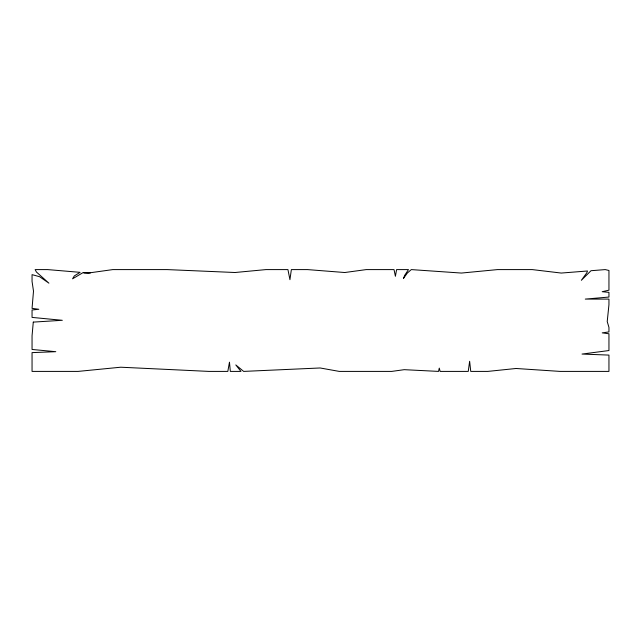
<?xml version="1.0" encoding="UTF-8"?>
<svg xmlns="http://www.w3.org/2000/svg" width="641" height="641" viewBox="0 0 641 641"><rect width="100%" height="100%" fill="white"/><g stroke="black" fill="none" stroke-linecap="round" stroke-linejoin="round"><path stroke-width="0.96" d="M83.875 272.994L90.357 272.994M33.284 322.103L32.05 335.82L32.05 349.457L55.783 351.685L32.05 352.622L32.05 371.403L78.09 371.403L120.74 367.213L208.878 371.403L227.819 371.403L229.47 362.165L230.327 371.403L240.976 371.403L235.792 364.921L243.644 371.403L320.155 367.974L339.241 371.403L391.715 371.403L404.247 369.673L438.524 371.403L439.277 368.118L440.135 371.403L468.25 371.403L469.637 361.284L470.75 371.403L487.825 371.403L516.045 368.487L560.066 371.403L608.95 371.403L608.95 355.098L582.028 354.064L608.95 350.539L608.95 333.777L602.228 332.863L608.95 331.918L608.95 327.399L607.219 321.574L608.95 304.699L608.95 299.091L585.281 299.091L608.95 297.055L608.95 292.352L602.195 291.703L608.95 290.181L608.95 270.47L605.232 269.597L590.994 270.718L581.363 280.293L586.819 272.778L587.509 270.991L561.252 273.058L532.286 269.597L497.488 269.597L461.408 273.058L411.298 269.597L407.38 272.986L403.477 278.418L404.743 275.269L408.477 269.597L396.595 269.597L395.409 276.279L394.023 269.597L366.227 269.597L344.778 272.521L307.56 269.597L291.359 269.597L289.94 279.676L287.937 269.597L265.951 269.597L235.023 272.505L167.221 269.597L112.784 269.597L88.266 273.034L83.074 272.593L72.577 278.811L74.332 275.91L80.101 272.337L47.682 269.597L35.135 269.597L36.425 272.016L48.9 283.162L39.542 276.68L32.05 274.644L32.05 281.399L33.5 291.142L32.05 308.369L38.805 309.283L32.05 309.98L32.05 317.407L62.313 320.3L33.284 322.103"/></g></svg>
